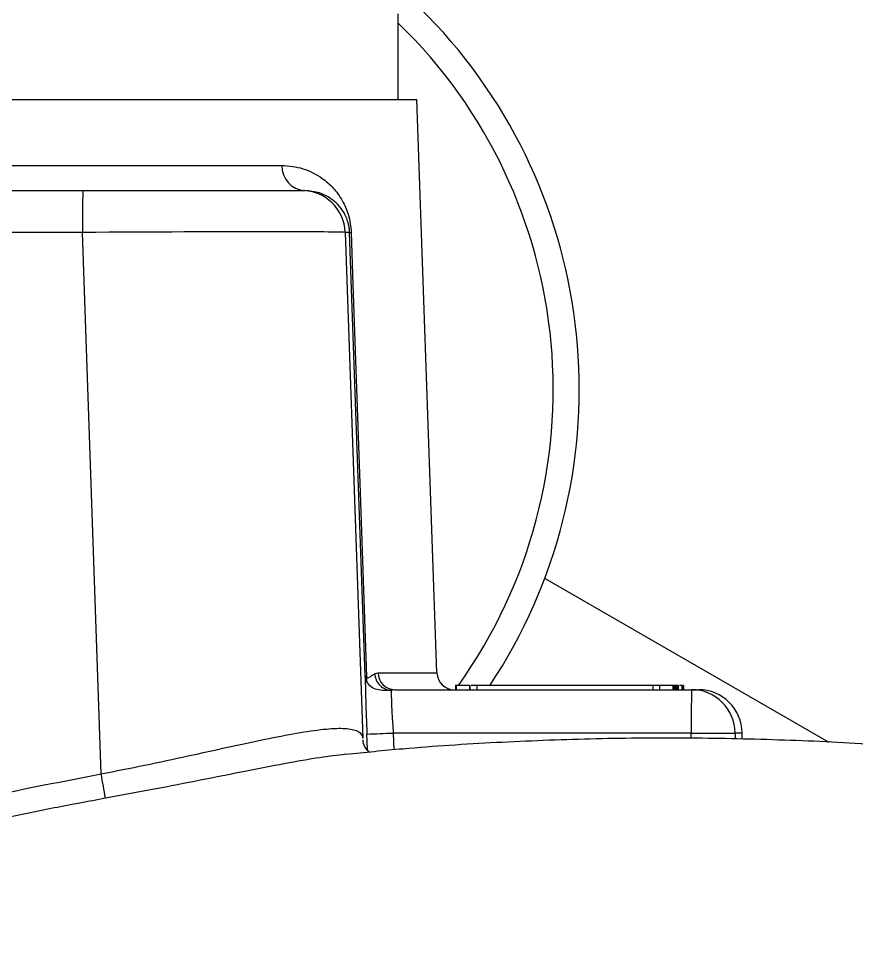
# Model space of a CAD drawing. Header units: millimetres. Extents: x 1561 to 4606, y 513 to 2666.
# Drawn here: x 3751.2 to 3847.7, y 2316.5 to 2422.5 of the extents above; entities that cross this region are included whole.
import ezdxf

# ---------------------------------------------------------------- set-up
doc = ezdxf.new("R2010")
doc.units = ezdxf.units.MM

msp = doc.modelspace()

# ---------------------------------------------------------------- linework, layer by layer
at = {"color": 7, "linetype": 'Continuous', "lineweight": 25}
for p, q in [((3794.924, 2413.164), (3794.924, 2423.034)), ((3546.551, 2413.164), (3797.078, 2413.164)), ((3799.384, 2347.117), (3797.078, 2413.164)), ((3718.782, 2405.56), (3781.518, 2405.56)), ((3720.052, 2402.664), (3758.614, 2402.664)), ((3758.614, 2402.664), (3783.829, 2402.664)), ((3783.829, 2402.664), (3784.168, 2402.664)), ((3758.568, 2397.839), (3700.103, 2397.839)), ((3760.725, 2335.487), (3758.568, 2397.839)), ((3788.826, 2397.839), (3790.841, 2339.595)), ((3789.33, 2397.839), (3788.826, 2397.839)), ((3791.108, 2346.831), (3789.33, 2397.839)), ((3844.517, 2339.108), (3811.791, 2358.002)), ((3792.2, 2347.002), (3792.606, 2347.117)), ((3792.606, 2347.117), (3799.384, 2347.117)), ((3794.506, 2345.187), (3794.099, 2345.105)), ((3794.506, 2345.187), (3828.697, 2345.187)), ((3801.506, 2345.687), (3801.506, 2345.187)), ((3801.602, 2345.687), (3801.506, 2345.687)), ((3801.602, 2345.687), (3801.602, 2345.187)), ((3803.138, 2345.687), (3801.602, 2345.687)), ((3803.138, 2345.687), (3803.138, 2345.187)), ((3803.154, 2345.687), (3803.138, 2345.687)), ((3803.154, 2345.687), (3803.154, 2345.187)), ((3803.96, 2345.687), (3803.96, 2345.187)), ((3824.238, 2345.687), (3803.96, 2345.687)), ((3824.238, 2345.687), (3824.238, 2345.187)), ((3824.999, 2345.687), (3824.999, 2345.187)), ((3826.535, 2345.687), (3824.999, 2345.687)), ((3826.535, 2345.687), (3826.535, 2345.187)), ((3826.658, 2345.687), (3826.535, 2345.687)), ((3826.658, 2345.687), (3826.658, 2345.187)), ((3826.736, 2345.687), (3826.658, 2345.687)), ((3826.736, 2345.687), (3826.736, 2345.187)), ((3826.819, 2345.687), (3826.736, 2345.687)), ((3826.819, 2345.687), (3826.819, 2345.187)), ((3826.834, 2345.687), (3826.819, 2345.687)), ((3826.834, 2345.687), (3826.834, 2345.187)), ((3826.94, 2345.687), (3826.834, 2345.687)), ((3826.94, 2345.687), (3826.94, 2345.187)), ((3827.016, 2345.687), (3826.94, 2345.687)), ((3827.016, 2345.687), (3827.016, 2345.187)), ((3827.136, 2345.687), (3827.016, 2345.687)), ((3827.136, 2345.687), (3827.136, 2345.187)), ((3827.59, 2345.687), (3827.59, 2345.187)), ((3827.651, 2345.687), (3827.651, 2345.187)), ((3827.771, 2345.687), (3827.651, 2345.687)), ((3827.771, 2345.687), (3827.771, 2345.187)), ((3828.697, 2345.187), (3829.499, 2345.187)), ((3791.373, 2338.256), (3791.31, 2340.082)), ((3828.65, 2340.187), (3794.336, 2340.187)), ((3794.336, 2340.187), (3794.403, 2338.253)), ((3828.65, 2340.187), (3833.696, 2340.187)), ((3828.65, 2339.591), (3828.65, 2340.187)), ((3834.499, 2340.187), (3833.696, 2340.187)), ((3833.696, 2340.187), (3833.696, 2339.492)), ((3834.499, 2339.476), (3834.499, 2340.187)), ((3766.83, 2333.72), (3761.224, 2332.678))]:
    msp.add_line(p, q, dxfattribs=at)
at = {"color": 7, "linetype": 'Continuous', "lineweight": 25, "flags": 128}
msp.add_lwpolyline([(3789.508, 2397.839), (3789.717, 2391.843), (3790.552, 2367.858), (3791.29, 2346.65)], dxfattribs=at)
at = {"color": 7, "linetype": 'Continuous', "lineweight": 25}
for centre, radius, start, end in [((3754.05, 2379.792), 230, 0, 169.16329), ((3754.05, 2379.792), 210, 353.04862, 87.41373), ((3754.05, 2379.792), 61.716, 326.45296, 119.33475), ((3754.05, 2379.792), 58.716, 324.48916, 45.88125), ((3784.345, 2405.487), 2.828, 178.52133, 266.41162), ((3887.36, 2399.018), 128.798, 178.37751, 180.52437), ((3783.829, 2397.664), 5, 1.99872, 89.99883), ((3789.419, 2399.983), 2.147, 267.62542, 272.37458), ((3792.861, 2346.417), 1.587, 171.57287, 191.82511), ((3794.554, 2347.135), 1.949, 180.53014, 268.59074), ((3801.383, 2347.187), 2, 182, 270), ((3963.756, 2341.437), 135.111, 178.40951, 180.53004), ((3828.697, 2340.187), 5, 359.99877, 89.99877), ((3829.499, 2340.187), 5, 359.99877, 89.99877), ((3709.768, 4740.43), 2401.732, 271.945635, 272.017862), ((3421.154, 2273.722), 345.143, 9.83538, 10.30902)]:
    msp.add_arc(centre, radius, start, end, dxfattribs=at)
for centre, major_axis, ratio, start_param, end_param in [((3758.815, 2397.664), (30.012, 0.173), 0.0058617, 0.0094237, 1.579002), ((3791.384, 2340.082), (-0.279, 8), 0.0092432, 0.5664874, 1.5704735), ((3794.382, 2340.187), (-0.279, 5), 0.0092256, 0.1806299, 1.5702808)]:
    msp.add_ellipse(centre, major_axis=major_axis, ratio=ratio, start_param=start_param, end_param=end_param, dxfattribs=at)
for points, knots in [([(3781.518, 2405.56), (3782.345, 2405.488), (3783.998, 2405.345), (3785.931, 2404.319), (3787.426, 2403.05), (3788.428, 2401.703), (3789.088, 2400.252), (3789.425, 2398.948), (3789.482, 2398.18), (3789.508, 2397.839)], [0, 0, 0, 0, 0.2471586, 0.4942516, 0.6433281, 0.7917771, 0.8949186, 0.9533643, 1, 1, 1, 1]), ([(3789.33, 2397.839), (3789.322, 2397.969), (3789.309, 2398.189), (3789.238, 2398.669), (3789.042, 2399.406), (3788.608, 2400.288), (3787.97, 2401.099), (3787.042, 2401.872), (3785.809, 2402.508), (3784.744, 2402.609), (3784.168, 2402.664)], [0, 0, 0, 0, 0.0195506, 0.0331429, 0.0802921, 0.1758879, 0.3265534, 0.4794068, 0.7186286, 1, 1, 1, 1]), ([(3791.307, 2346.092), (3791.214, 2346.334), (3791.12, 2346.58), (3791.108, 2346.828), (3791.108, 2346.831)], [0, 0, 0, 0, 0.988646, 1, 1, 1, 1]), ([(3791.108, 2346.831), (3791.108, 2346.83), (3791.114, 2346.768), (3791.203, 2346.708), (3791.29, 2346.65)], [0, 0, 0, 0, 0.0113379, 1, 1, 1, 1]), ([(3791.29, 2346.65), (3791.318, 2346.625), (3791.448, 2346.51), (3791.762, 2346.751), (3792.029, 2346.904), (3792.2, 2347.002)], [0, 0, 0, 0, 0.0857974, 0.4114987, 1, 1, 1, 1]), ([(3794.099, 2345.105), (3793.544, 2345.087), (3792.711, 2345.061), (3791.767, 2345.456), (3791.461, 2345.879), (3791.307, 2346.092)], [0, 0, 0, 0, 0.498626, 0.748287, 1, 1, 1, 1]), ([(3792.2, 2347.002), (3792.247, 2346.76), (3792.341, 2346.276), (3792.788, 2345.664), (3793.393, 2345.223), (3793.864, 2345.144), (3794.099, 2345.105)], [0, 0, 0, 0, 0.2500015, 0.500002, 0.7500015, 1, 1, 1, 1]), ([(3803.96, 2345.687), (3803.872, 2345.687), (3803.696, 2345.687), (3803.45, 2345.687), (3803.362, 2345.687), (3803.329, 2345.687)], [0, 0, 0, 0, 0.3795073, 0.7631607, 1, 1, 1, 1]), ([(3825.016, 2345.687), (3825.015, 2345.687), (3825.014, 2345.687), (3824.889, 2345.687), (3824.553, 2345.687), (3824.343, 2345.687), (3824.238, 2345.687)], [0, 0, 0, 0, 0.2809541, 0.5584494, 0.7790389, 1, 1, 1, 1]), ([(3827.59, 2345.687), (3827.595, 2345.687), (3827.599, 2345.687), (3827.311, 2345.687), (3827.311, 2345.687)], [0, 0, 0, 0, 0.9984051, 1, 1, 1, 1]), ([(3760.725, 2335.487), (3762.4, 2335.821), (3765.797, 2336.497), (3770.715, 2337.555), (3775.393, 2338.583), (3779.618, 2339.494), (3783.356, 2340.224), (3786.386, 2340.673), (3788.702, 2340.793), (3790.024, 2340.571), (3790.696, 2340.147), (3790.792, 2339.78), (3790.841, 2339.595)], [0, 0, 0, 0, 0.1077924, 0.2187137, 0.3264996, 0.4373987, 0.5447847, 0.6555285, 0.7589279, 0.8656708, 0.9323941, 1, 1, 1, 1]), ([(3851.775, 2338.686), (3851.037, 2338.746), (3846.688, 2339.097), (3838.713, 2339.428), (3827.867, 2339.663), (3817.036, 2339.558), (3806.232, 2339.131), (3796.847, 2338.529), (3791.078, 2337.941), (3788.888, 2337.718)], [0, 0, 0, 0, 0.0352985, 0.207858, 0.3801201, 0.5520874, 0.723762, 0.8951454, 1, 1, 1, 1]), ([(3791.626, 2337.984), (3791.625, 2337.984), (3791.523, 2338.048), (3791.16, 2338.419), (3790.884, 2339.03), (3790.874, 2339.331), (3790.871, 2339.422)], [0, 0, 0, 0, 0.0041506, 0.4089068, 0.8208559, 1, 1, 1, 1]), ([(3788.886, 2337.746), (3787.929, 2337.633), (3785.888, 2337.394), (3781.916, 2336.683), (3777.277, 2335.782), (3772.225, 2334.766), (3768.614, 2334.066), (3766.83, 2333.72)], [0, 0, 0, 0, 0.182109, 0.388188, 0.5898419, 0.7972818, 1, 1, 1, 1]), ([(3700.481, 2319.185), (3705.375, 2320.908), (3715.163, 2324.353), (3730.151, 2328.708), (3745.327, 2332.516), (3755.592, 2334.497), (3760.725, 2335.487)], [0, 0, 0, 0, 0.24906391, 0.49812915, 0.74906425, 1, 1, 1, 1]), ([(3761.224, 2332.678), (3759.257, 2332.314), (3753.357, 2331.22), (3743.574, 2329.11), (3730.643, 2325.881), (3716.551, 2321.817), (3706.496, 2318.289), (3701.464, 2316.523)], [0, 0, 0, 0, 0.0968115, 0.2904543, 0.4843107, 0.7418988, 1, 1, 1, 1])]:
    msp.add_open_spline(points, degree=3, knots=knots, dxfattribs=at)

doc.saveas('drawing.dxf')
